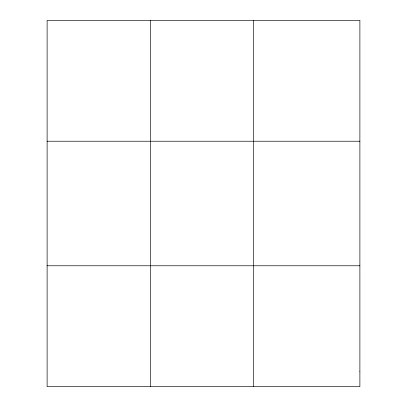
<?xml version="1.0" encoding="UTF-8"?>
<svg xmlns="http://www.w3.org/2000/svg" width="407" height="407" viewBox="0 0 407 407"><rect width="100%" height="100%" fill="white"/><g stroke="black" fill="none" stroke-linecap="round" stroke-linejoin="round"><path stroke-width="0.61" d="M150.331 386.65L150.331 20.35M253.546 386.65L253.546 20.35M47.115 141.229L359.885 141.229M47.115 265.771L359.885 265.771M359.885 371.54L359.885 386.65L47.115 386.65L47.115 20.35L359.885 20.35L359.885 371.54"/></g></svg>
